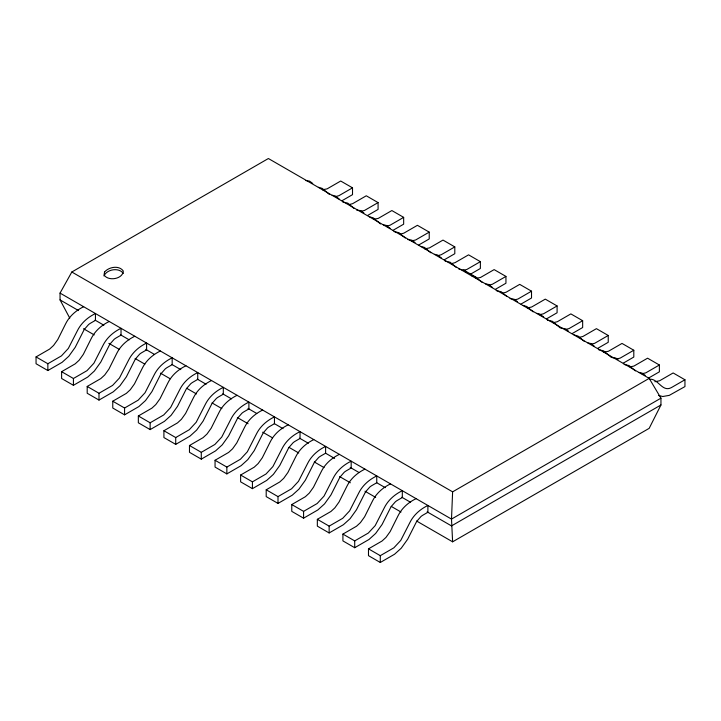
<?xml version="1.0" encoding="UTF-8"?>
<svg xmlns="http://www.w3.org/2000/svg" width="721" height="721" viewBox="0 0 721 721"><rect width="100%" height="100%" fill="white"/><g stroke="black" fill="none" stroke-linecap="round" stroke-linejoin="round"><path stroke-width="1.08" d="M649.179 378.372L452.617 491.848L451.499 519.093L452.617 541.822L649.179 428.337L660.95 404.977L660.95 398.163L649.179 378.372L268.383 158.521L71.821 272.006L60.05 293.096L60.05 299.909L69.775 318.141M103.968 275.954C106.825 269.194 119.064 267.185 123.3 273.448M83.654 306.722C76.056 310.381 69.396 316.204 65.629 323.828L57.752 339.609L53.561 345.458L49.641 349.072L36.05 356.922L36.05 363.735L47.856 370.549L62.132 362.303L68.801 356.264L75.218 347.315L84.204 329.542L88.53 324.603A15.078 8.706 -60 0 1 90.693 323.098L95.451 320.349L95.451 313.536C87.863 317.195 81.203 323.026 77.435 330.642L68.324 348.459L61.438 355.886L47.856 363.735L36.05 356.922M109.222 321.485C101.634 325.144 94.965 330.975 91.207 338.591L83.321 354.381L79.13 360.23L75.209 363.835L61.618 371.685L61.618 378.498L73.425 385.311L87.71 377.065L94.379 371.027L100.787 362.077L109.772 344.305L114.107 339.366A15.078 8.706 -60 0 1 116.27 337.861L121.029 335.112L121.029 328.298C113.431 331.957 106.771 337.788 103.004 345.404L93.901 363.222L87.016 370.648L73.425 378.498L61.618 371.685M342.042 200.699L352.515 194.652L352.515 187.839L338.924 195.679L335.833 196.527M134.8 336.247C127.202 339.906 120.542 345.738 116.775 353.353L108.898 369.143L104.707 374.992L100.778 378.606L87.196 386.447L87.196 393.26L98.993 400.074L113.278 391.827L119.947 385.789L126.364 376.849L135.341 359.067L139.676 354.128A15.078 8.706 -60 0 1 141.839 352.623L146.597 349.874L146.597 343.061C139.009 346.72 132.34 352.551 128.581 360.176L119.47 377.984L112.584 385.42L98.993 393.26L87.196 386.447M367.611 215.462L378.083 209.414L378.083 202.601L364.502 210.451L360.572 211.361M160.368 351.01C152.771 354.669 146.111 360.5 142.352 368.125L134.466 383.905L130.276 389.755L126.355 393.369L112.764 401.209L112.764 408.023L124.571 414.836L138.847 406.59L145.525 400.552L151.933 391.611L160.918 373.829L165.244 368.891A15.078 8.706 -60 0 1 167.407 367.395L172.175 364.646L172.175 357.823C164.577 361.482 157.917 367.313 154.15 374.938L145.047 392.747L138.153 400.182L124.571 408.023L112.764 401.209M393.188 230.224L403.661 224.177L403.661 217.363L390.07 225.213L386.97 226.052M185.946 365.781C178.348 369.431 171.688 375.262 167.921 382.887L160.044 398.668L155.844 404.517L151.924 408.131L138.342 415.972L138.342 422.785L150.139 429.599L164.424 421.361L171.093 415.323L177.501 406.374L186.487 388.592L190.822 383.662A15.078 8.706 -60 0 1 192.985 382.157L197.743 379.408L197.743 372.595C190.146 376.245 183.485 382.076 179.718 389.7L170.616 407.518L163.73 414.945L150.139 422.785L138.342 415.972M418.757 244.987L429.229 238.948L429.229 232.126L415.638 239.976L411.718 240.895M211.514 380.544C203.917 384.194 197.257 390.025 193.489 397.65L185.612 413.43L181.422 419.28L177.501 422.894L163.91 430.734L163.91 437.557L175.717 444.37L189.993 436.124L196.662 430.086L203.079 421.136L212.064 403.363L216.39 398.425A15.078 8.706 -60 0 1 218.553 396.92L223.312 394.171L223.312 387.357C215.723 391.007 209.063 396.838 205.296 404.463L196.184 422.281L189.299 429.707L175.717 437.557L163.91 430.734M444.325 259.758L454.798 253.711L454.798 246.897L441.216 254.738L438.116 255.576M237.083 395.306C229.494 398.965 222.825 404.787 219.067 412.412L211.181 428.193L206.99 434.042L203.07 437.656L189.479 445.506L189.479 452.319L201.285 459.133L215.57 450.886L222.239 444.848L228.647 435.899L237.633 418.126L241.968 413.187A15.078 8.706 -60 0 1 244.131 411.682L248.889 408.933L248.889 402.12C241.292 405.779 234.631 411.601 230.864 419.225L221.762 437.043L214.876 444.469L201.285 452.319L189.479 445.506M469.903 274.521L480.375 268.473L480.375 261.66L466.784 269.501L462.864 270.42M262.66 410.069C255.063 413.728 248.403 419.559 244.635 427.174L236.758 442.955L232.568 448.813L228.638 452.418L215.056 460.268L215.056 467.082L226.854 473.895L241.138 465.649L247.808 459.61L254.225 450.661L263.201 432.888L267.536 427.95A15.078 8.706 -60 0 1 269.699 426.444L274.458 423.696L274.458 416.882C266.869 420.541 260.2 426.372 256.442 433.988L247.33 451.806L240.444 459.232L226.854 467.082L215.056 460.268M495.471 289.283L505.944 283.236L505.944 276.422L492.362 284.263L488.432 285.183M288.229 424.831C280.631 428.49 273.971 434.321 270.204 441.937L262.327 457.727L258.136 463.576L254.216 467.181L240.625 475.031L240.625 481.844L252.431 488.658L266.707 480.411L273.376 474.373L279.793 465.424L288.779 447.651L293.105 442.712A15.078 8.706 -60 0 1 295.268 441.207L300.035 438.458L300.035 431.645C292.438 435.304 285.777 441.135 282.01 448.75L272.908 466.568L266.013 474.003L252.431 481.844L240.625 475.031M521.049 304.046L531.521 297.998L531.521 291.185L517.93 299.035L514.83 299.873M313.797 439.594C306.209 443.253 299.548 449.084 295.781 456.708L287.904 472.489L283.704 478.338L279.784 481.952L266.202 489.793L266.202 496.607L278 503.42L292.284 495.174L298.954 489.135L305.362 480.195L314.347 462.413L318.682 457.475A15.078 8.706 -60 0 1 320.845 455.969L325.604 453.221L325.604 446.407C318.006 450.066 311.346 455.897 307.579 463.522L298.476 481.331L291.59 488.766L278 496.607L266.202 489.793M546.617 318.808L557.09 312.761L557.09 305.947L543.499 313.797L539.578 314.707M339.375 454.356C331.777 458.015 325.117 463.846 321.35 471.471L313.473 487.252L309.282 493.101L305.362 496.715L291.771 504.556L291.771 511.369L303.577 518.183L317.853 509.945L324.522 503.907L330.939 494.957L339.924 477.176L344.25 472.237A15.078 8.706 -60 0 1 346.413 470.741L351.172 467.992L351.172 461.179C343.584 464.829 336.923 470.66 333.156 478.284L324.044 496.093L317.159 503.528L303.577 511.369L291.771 504.556M572.186 333.571L582.658 327.523L582.658 320.71L569.076 328.56L565.976 329.398M364.943 469.128C357.355 472.778 350.685 478.609 346.927 486.233L339.041 502.014L334.85 507.863L330.93 511.477L317.339 519.318L317.339 526.132L329.146 532.954L343.421 524.708L350.1 518.669L356.507 509.72L365.493 491.947L369.828 487.008A15.078 8.706 -60 0 1 371.991 485.503L376.75 482.755L376.75 475.941C369.152 479.591 362.492 485.422 358.725 493.047L349.622 510.865L342.736 518.291L329.146 526.132L317.339 519.318M597.763 348.342L608.236 342.295L608.236 335.481L594.645 343.322L590.724 344.241M390.521 483.89C382.923 487.54 376.263 493.371 372.496 500.996L364.619 516.777L360.428 522.626L356.498 526.24L342.917 534.09L342.917 540.903L354.714 547.717L368.999 539.47L375.668 533.432L382.085 524.482L391.061 506.71L395.396 501.771A15.078 8.706 -60 0 1 397.559 500.266L402.318 497.517L402.318 490.704C394.729 494.363 388.06 500.185 384.302 507.809L375.19 525.627L368.305 533.053L354.714 540.903L342.917 534.09M623.332 363.105L633.804 357.057L633.804 350.244L620.222 358.085L617.122 358.923M416.089 498.653C408.492 502.312 401.831 508.134 398.064 515.758L390.187 531.539L385.996 537.388L382.076 541.002L368.485 548.852L368.485 555.666L380.291 562.479L394.567 554.233L401.236 548.194L407.653 539.245L416.639 521.472L420.965 516.533A15.078 8.706 -60 0 1 423.128 515.028L427.895 512.28L427.895 505.466C420.298 509.125 413.638 514.956 409.87 522.572L400.768 540.389L393.873 547.816L380.291 555.666L368.485 548.852M648.909 377.867L659.382 371.82L659.382 365.006L645.791 372.847L641.87 373.766M658.489 395.469L662.779 396.505L669.277 395.369L684.95 386.582L684.95 379.769L671.359 387.61C662.184 392.575 658.291 378.471 649.675 379.228M660.95 398.163L451.499 519.093L60.05 293.096M660.95 404.977L451.499 525.906L427.156 511.856M349.604 204.476L352.695 203.637L366.286 195.788L378.083 202.601M400.741 234.001L403.841 233.162L417.423 225.312L429.229 232.126M451.887 263.525L454.987 262.687L468.569 254.846L480.375 261.66M503.033 293.059L506.124 292.212L519.715 284.371L531.521 291.185M527.781 307.894L531.701 306.984L545.283 299.134L557.09 305.947M553.349 322.666L557.27 321.746L570.861 313.896L582.658 320.71M578.918 337.428L582.847 336.509L596.429 328.659L608.236 335.481M630.064 366.953L633.984 366.034L647.575 358.193L659.382 365.006M305.443 180.484L309.588 181.133L312.743 183.476M342.817 202.06L347.819 203.169L354.155 208.513M356.58 210.009L360.734 210.658L363.889 213.001M393.954 231.585L398.965 232.694L405.301 238.038M407.725 239.534L411.871 240.183L415.035 242.535M445.1 261.119L450.102 262.219L456.447 267.563M458.871 269.068L463.873 270.168L475.68 276.981L482.016 282.335M496.246 290.644L501.248 291.753L506.782 296.403M510.017 298.593L514.163 299.242L517.317 301.585M547.392 320.169L552.394 321.278L560.352 328.001M561.163 328.118L565.309 328.767L568.463 331.11M598.529 349.703L603.54 350.803L611.489 357.535M612.3 357.652L615.518 357.958L617.996 359.256M624.107 364.465L629.109 365.565L635.453 370.918M322.404 189.794L327.127 188.866L340.709 181.025L352.515 187.839M373.55 219.319L378.264 218.4L391.854 210.55L403.661 217.363M424.696 248.853L429.41 247.925L443 240.084L454.798 246.897M475.833 278.378L480.556 277.45L494.146 269.609L505.944 276.422M603.693 352.199L608.416 351.271L622.007 343.43L633.804 350.244M654.839 381.724L659.562 380.796L673.144 372.955L684.95 379.769M318.376 187.28L322.242 188.406L329.389 194.436M332.147 195.229L335.157 195.896L339.122 198.933M369.512 216.805L373.388 217.931L380.535 223.97M383.284 224.754L386.303 225.421L390.268 228.458M420.658 246.339L424.534 247.456L430.87 252.801M434.43 254.288L437.449 254.955L441.414 257.983M471.804 275.864L475.68 276.981M485.575 283.813L488.595 284.48L492.56 287.517M522.95 305.389L526.826 306.515L533.161 311.86M536.721 313.338L539.732 314.005L543.697 317.042M574.096 334.923L577.963 336.04L584.307 341.384M587.858 342.872L590.878 343.538L594.041 345.882M639.004 372.397L642.023 373.063L645.178 375.407M71.821 272.006L452.617 491.848M60.05 299.909L78.553 310.589M95.1 320.142L103.869 325.207M120.425 334.76L129.185 339.825M145.741 349.379L154.501 354.444M172.031 364.556L180.791 369.621M197.347 379.174L206.107 384.239M222.663 393.792L231.432 398.857M247.979 408.41L256.748 413.466M274.277 423.587L283.038 428.653M299.594 438.206L308.354 443.262M325.883 453.383L334.643 458.448M350.226 467.442L358.995 472.498M376.515 482.619L385.284 487.675M401.831 497.238L410.6 502.294M83.51 328.722L94.226 334.905M108.835 343.34L119.542 349.523M135.124 358.526L144.867 364.15M160.45 373.145L170.192 378.768M186.748 388.322L196.482 393.945M212.064 402.94L221.807 408.564M237.389 417.558L248.096 423.75M262.705 432.176L272.448 437.8M289.004 447.362L298.737 452.986M314.32 461.981L324.062 467.605M339.645 476.599L350.361 482.782M364.97 491.217L375.677 497.4M391.26 506.403L401.002 512.027M416.585 521.022L452.617 541.822M463.873 270.168L466.181 272.06M380.291 555.666L380.291 562.479M354.714 540.903L354.714 547.717M329.146 526.132L329.146 532.954M303.577 511.369L303.577 518.183M278 496.607L278 503.42M252.431 481.844L252.431 488.658M226.854 467.082L226.854 473.895M201.285 452.319L201.285 459.133M175.717 437.557L175.717 444.37M150.139 422.785L150.139 429.599M124.571 408.023L124.571 414.836M98.993 393.26L98.993 400.074M73.425 378.498L73.425 385.311M47.856 363.735L47.856 370.549M104.536 272.069L104.058 274.971C108.186 281.505 122.84 279.18 123.3 271.042C119.217 264.995 108.7 266.905 104.536 272.069"/></g></svg>
